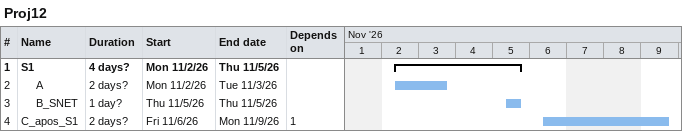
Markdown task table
Proj12

| ID | Level | Task | Duration | Start | Finish | Predecessors |
|---|---|---|---|---|---|---|
| 1 | 1 | **S1** | 4d? | 2026-11-02 | 2026-11-05 |  |
| 2 | 2 | A | 2d? | 2026-11-02 | 2026-11-03 |  |
| 3 | 2 | B_SNET | 1d? | 2026-11-05 | 2026-11-05 |  |
| 4 | 1 | C_apos_S1 | 2d? | 2026-11-06 | 2026-11-09 | 1 |
